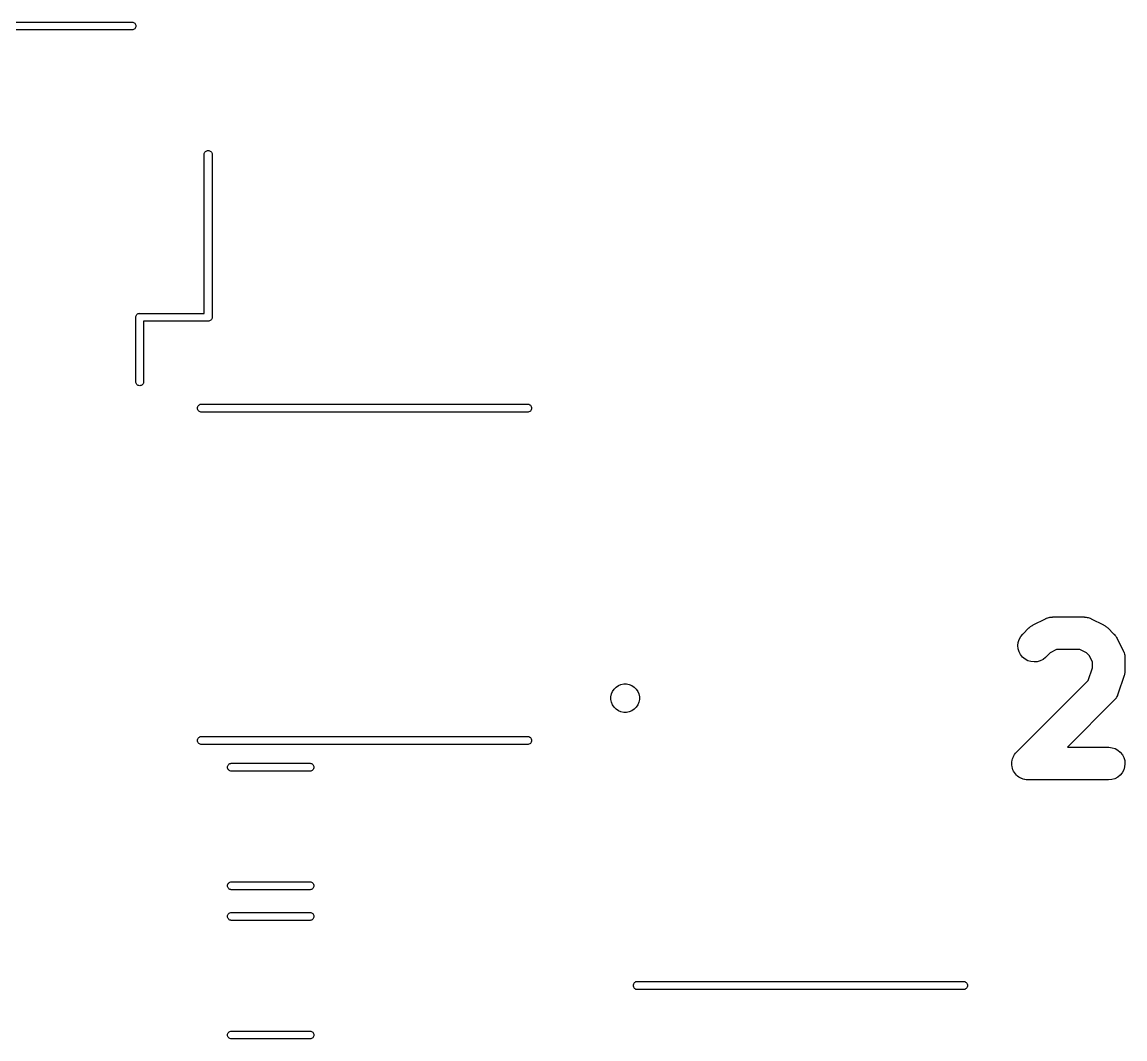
# Model space of a CAD drawing. Extents: x 119.7 to 160.2, y -109.8 to -62.8.
# Drawn here: x 143.24 to 160.17, y -78.38 to -62.77 of the extents above; entities that cross this region are included whole.
import ezdxf

# ---------------------------------------------------------------- set-up
doc = ezdxf.new("R2010")
doc.units = 0
doc.layers.add('BLACK', color=7, linetype='CONTINUOUS')

msp = doc.modelspace()

# ---------------------------------------------------------------- linework, layer by layer
at = {"layer": 'BLACK', "linetype": 'CONTINUOUS'}
for p, q in [((135.047, -62.775), (144.933, -62.775)), ((144.933, -62.775), (144.942, -62.7759)), ((144.942, -62.7759), (144.953, -62.7793)), ((144.953, -62.7793), (144.963, -62.7849)), ((144.963, -62.7849), (144.973, -62.7924)), ((144.973, -62.7924), (144.98, -62.8015)), ((144.933, -62.895), (135.047, -62.895)), ((144.942, -62.8941), (144.933, -62.895)), ((144.953, -62.8907), (144.942, -62.8941)), ((144.963, -62.8851), (144.953, -62.8907)), ((144.973, -62.8776), (144.963, -62.8851)), ((144.98, -62.8685), (144.973, -62.8776)), ((144.98, -62.8015), (144.986, -62.8119)), ((144.986, -62.8581), (144.98, -62.8685)), ((144.986, -62.8119), (144.989, -62.8232)), ((144.989, -62.8468), (144.986, -62.8581)), ((144.989, -62.8232), (144.99, -62.835)), ((144.99, -62.835), (144.989, -62.8468)), ((146.04, -64.8021), (146.041, -64.7932)), ((146.04, -67.245), (146.04, -64.8021)), ((146.041, -64.7932), (146.044, -64.7819)), ((146.044, -64.7819), (146.05, -64.7715)), ((146.05, -64.7715), (146.057, -64.7624)), ((146.057, -64.7624), (146.067, -64.7549)), ((146.067, -64.7549), (146.077, -64.7493)), ((146.077, -64.7493), (146.088, -64.7459)), ((146.088, -64.7459), (146.1, -64.7447)), ((146.1, -64.7447), (146.112, -64.7459)), ((146.112, -64.7459), (146.123, -64.7493)), ((146.123, -64.7493), (146.133, -64.7549)), ((146.133, -64.7549), (146.143, -64.7624)), ((146.143, -64.7624), (146.15, -64.7715)), ((146.15, -64.7715), (146.156, -64.7819)), ((146.156, -64.7819), (146.159, -64.7932)), ((146.159, -64.7932), (146.16, -64.8021)), ((146.16, -64.8021), (146.16, -67.3021)), ((144.99, -67.305), (144.991, -67.2932)), ((144.99, -67.3079), (144.99, -67.305)), ((144.99, -68.2979), (144.99, -67.3079)), ((144.991, -67.2932), (144.994, -67.2819)), ((144.994, -67.2819), (145, -67.2715)), ((145, -67.2715), (145.007, -67.2624)), ((145.007, -67.2624), (145.017, -67.2549)), ((145.017, -67.2549), (145.027, -67.2493)), ((145.027, -67.2493), (145.038, -67.2459)), ((145.038, -67.2459), (145.047, -67.245)), ((145.047, -67.245), (145.05, -67.2447)), ((145.05, -67.2447), (145.053, -67.245)), ((145.053, -67.245), (146.04, -67.245)), ((146.097, -67.365), (145.11, -67.365)), ((145.11, -67.365), (145.11, -68.2979)), ((146.1, -67.3653), (146.097, -67.365)), ((146.112, -67.3641), (146.1, -67.3653)), ((146.123, -67.3607), (146.112, -67.3641)), ((146.133, -67.3551), (146.123, -67.3607)), ((146.143, -67.3476), (146.133, -67.3551)), ((146.15, -67.3385), (146.143, -67.3476)), ((146.156, -67.3281), (146.15, -67.3385)), ((146.159, -67.3168), (146.156, -67.3281)), ((146.16, -67.3079), (146.159, -67.3168)), ((146.16, -67.3021), (146.16, -67.305)), ((146.16, -67.305), (146.16, -67.3079)), ((144.991, -68.3068), (144.99, -68.2979)), ((144.994, -68.3181), (144.991, -68.3068)), ((145, -68.3285), (144.994, -68.3181)), ((145.007, -68.3376), (145, -68.3285)), ((145.017, -68.3451), (145.007, -68.3376)), ((145.027, -68.3507), (145.017, -68.3451)), ((145.038, -68.3541), (145.027, -68.3507)), ((145.05, -68.3553), (145.038, -68.3541)), ((145.062, -68.3541), (145.05, -68.3553)), ((145.073, -68.3507), (145.062, -68.3541)), ((145.083, -68.3451), (145.073, -68.3507)), ((145.093, -68.3376), (145.083, -68.3451)), ((145.1, -68.3285), (145.093, -68.3376)), ((145.106, -68.3181), (145.1, -68.3285)), ((145.109, -68.3068), (145.106, -68.3181)), ((145.11, -68.2979), (145.109, -68.3068)), ((145.936, -68.7), (145.937, -68.6876)), ((145.937, -68.7124), (145.936, -68.7)), ((145.937, -68.6876), (145.941, -68.6756)), ((145.941, -68.7244), (145.937, -68.7124)), ((145.941, -68.6756), (145.947, -68.6646)), ((145.947, -68.7354), (145.941, -68.7244)), ((145.947, -68.6646), (145.955, -68.6549)), ((145.955, -68.6549), (145.965, -68.6469)), ((145.965, -68.6469), (145.976, -68.641)), ((145.976, -68.641), (145.988, -68.6374)), ((145.988, -68.6374), (145.997, -68.6365)), ((145.997, -68.6365), (151.003, -68.6365)), ((151.003, -68.6365), (151.012, -68.6374)), ((151.012, -68.6374), (151.024, -68.641)), ((151.024, -68.641), (151.035, -68.6469)), ((151.035, -68.6469), (151.045, -68.6549)), ((151.045, -68.6549), (151.053, -68.6646)), ((151.053, -68.6646), (151.059, -68.6756)), ((151.059, -68.7244), (151.053, -68.7354)), ((151.059, -68.6756), (151.063, -68.6876)), ((151.063, -68.7124), (151.059, -68.7244)), ((151.063, -68.6876), (151.064, -68.7)), ((151.064, -68.7), (151.063, -68.7124)), ((145.955, -68.7451), (145.947, -68.7354)), ((145.965, -68.7531), (145.955, -68.7451)), ((145.976, -68.7589), (145.965, -68.7531)), ((145.988, -68.7626), (145.976, -68.7589)), ((145.997, -68.7635), (145.988, -68.7626)), ((151.003, -68.7635), (145.997, -68.7635)), ((151.012, -68.7626), (151.003, -68.7635)), ((151.024, -68.7589), (151.012, -68.7626)), ((151.035, -68.7531), (151.024, -68.7589)), ((151.045, -68.7451), (151.035, -68.7531)), ((151.053, -68.7354), (151.045, -68.7451)), ((158.762, -72.0264), (158.952, -71.9312)), ((158.952, -71.9312), (158.956, -71.9296)), ((158.956, -71.9296), (158.963, -71.9271)), ((158.963, -71.9271), (158.969, -71.9236)), ((158.969, -71.9236), (158.985, -71.9187)), ((158.985, -71.9187), (159.001, -71.9128)), ((159.001, -71.9128), (159.009, -71.9116)), ((159.009, -71.9116), (159.016, -71.9095)), ((159.016, -71.9095), (159.033, -71.9079)), ((159.033, -71.9079), (159.05, -71.9052)), ((159.05, -71.9052), (159.057, -71.9055)), ((159.057, -71.9055), (159.064, -71.9048)), ((159.064, -71.9048), (159.54, -71.9048)), ((159.54, -71.9048), (159.544, -71.9048)), ((159.544, -71.9048), (159.551, -71.9056)), ((159.551, -71.9056), (159.559, -71.9054)), ((159.559, -71.9054), (159.575, -71.9083)), ((159.575, -71.9083), (159.592, -71.9102)), ((159.592, -71.9102), (159.599, -71.9124)), ((159.599, -71.9124), (159.607, -71.9137)), ((159.607, -71.9137), (159.623, -71.9198)), ((159.623, -71.9198), (159.639, -71.925)), ((159.639, -71.925), (159.645, -71.9285)), ((159.645, -71.9285), (159.652, -71.9312)), ((159.652, -71.9312), (159.843, -72.0264)), ((158.602, -72.1685), (158.697, -72.0732)), ((158.697, -72.0732), (158.7, -72.0708)), ((158.7, -72.0708), (158.71, -72.062)), ((158.71, -72.062), (158.721, -72.0524)), ((158.721, -72.0524), (158.73, -72.0468)), ((158.73, -72.0468), (158.738, -72.0403)), ((158.738, -72.0403), (158.75, -72.0339)), ((158.75, -72.0339), (158.762, -72.0264)), ((159.843, -72.0264), (159.846, -72.028)), ((159.846, -72.028), (159.858, -72.0356)), ((159.858, -72.0356), (159.87, -72.0423)), ((159.87, -72.0423), (159.878, -72.0489)), ((159.878, -72.0489), (159.887, -72.0545)), ((159.887, -72.0545), (159.897, -72.0643)), ((159.897, -72.0643), (159.908, -72.0732)), ((159.908, -72.0732), (160.003, -72.1685)), ((158.534, -72.2958), (158.548, -72.2492)), ((158.548, -72.2492), (158.571, -72.2062)), ((158.571, -72.2062), (158.602, -72.1685)), ((160.003, -72.1685), (160.005, -72.1709)), ((160.005, -72.1709), (160.014, -72.1819)), ((160.014, -72.1819), (160.024, -72.1921)), ((160.024, -72.1921), (160.029, -72.2009)), ((160.029, -72.2009), (160.036, -72.2091)), ((160.036, -72.2091), (160.042, -72.2215)), ((160.042, -72.2215), (160.05, -72.2334)), ((160.05, -72.2334), (160.145, -72.4239)), ((158.529, -72.3444), (158.534, -72.2958)), ((158.533, -72.3929), (158.529, -72.3444)), ((158.547, -72.4397), (158.533, -72.3929)), ((158.57, -72.4829), (158.547, -72.4397)), ((159.123, -72.4048), (159.022, -72.4555)), ((159.481, -72.4048), (159.123, -72.4048)), ((159.583, -72.4555), (159.481, -72.4048)), ((160.145, -72.4239), (160.147, -72.427)), ((160.147, -72.427), (160.149, -72.434)), ((160.149, -72.434), (160.153, -72.4404)), ((160.153, -72.4404), (160.158, -72.4568)), ((158.601, -72.5208), (158.57, -72.4829)), ((158.638, -72.552), (158.601, -72.5208)), ((158.681, -72.5754), (158.638, -72.552)), ((158.727, -72.59), (158.681, -72.5754)), ((158.776, -72.5952), (158.727, -72.59)), ((158.825, -72.591), (158.776, -72.5952)), ((158.871, -72.5774), (158.825, -72.591)), ((158.915, -72.5549), (158.871, -72.5774)), ((158.953, -72.5245), (158.915, -72.5549)), ((158.955, -72.522), (158.953, -72.5245)), ((159.022, -72.4555), (158.955, -72.522)), ((159.621, -72.4933), (159.583, -72.4555)), ((159.671, -72.5947), (159.621, -72.4933)), ((159.671, -72.6856), (159.671, -72.5947)), ((160.158, -72.4568), (160.163, -72.4728)), ((160.163, -72.4728), (160.165, -72.4801)), ((160.165, -72.4801), (160.167, -72.4872)), ((160.167, -72.4872), (160.168, -72.5042)), ((160.168, -72.5042), (160.171, -72.521)), ((160.171, -72.521), (160.171, -72.5284)), ((160.171, -72.5284), (160.171, -72.5357)), ((160.171, -72.5357), (160.171, -72.7262)), ((159.608, -72.8769), (159.671, -72.6856)), ((160.166, -72.7782), (160.162, -72.7916)), ((160.167, -72.7678), (160.166, -72.7782)), ((160.169, -72.7577), (160.167, -72.7678)), ((160.17, -72.7436), (160.169, -72.7577)), ((160.171, -72.7297), (160.17, -72.7436)), ((160.171, -72.7262), (160.171, -72.7297)), ((152.36, -72.9799), (152.396, -72.956)), ((152.396, -72.956), (152.436, -72.9395)), ((152.436, -72.9395), (152.478, -72.9311)), ((152.478, -72.9311), (152.522, -72.9311)), ((152.522, -72.9311), (152.564, -72.9395)), ((152.564, -72.9395), (152.604, -72.956)), ((152.604, -72.956), (152.64, -72.9799)), ((158.507, -73.978), (159.608, -72.8769)), ((160.159, -72.8052), (160.063, -73.091)), ((160.162, -72.7916), (160.159, -72.8052)), ((152.281, -73.1284), (152.289, -73.0861)), ((152.289, -73.0861), (152.306, -73.0463)), ((152.306, -73.0463), (152.33, -73.0104)), ((152.33, -73.0104), (152.36, -72.9799)), ((152.64, -72.9799), (152.67, -73.0104)), ((152.67, -73.0104), (152.694, -73.0463)), ((152.694, -73.0463), (152.711, -73.0861)), ((152.711, -73.0861), (152.719, -73.1284)), ((160.049, -73.123), (160.042, -73.1385)), ((160.057, -73.108), (160.049, -73.123)), ((160.059, -73.1009), (160.057, -73.108)), ((160.062, -73.0943), (160.059, -73.1009)), ((160.063, -73.091), (160.062, -73.0943)), ((152.281, -73.1716), (152.281, -73.1284)), ((152.289, -73.2139), (152.281, -73.1716)), ((152.306, -73.2537), (152.289, -73.2139)), ((152.33, -73.2896), (152.306, -73.2537)), ((152.36, -73.3201), (152.33, -73.2896)), ((152.67, -73.2896), (152.64, -73.3201)), ((152.694, -73.2537), (152.67, -73.2896)), ((152.711, -73.2139), (152.694, -73.2537)), ((152.719, -73.1716), (152.711, -73.2139)), ((152.719, -73.1284), (152.719, -73.1716)), ((160.003, -73.1887), (159.287, -73.9048)), ((160.008, -73.183), (160.003, -73.1887)), ((160.013, -73.178), (160.008, -73.183)), ((160.023, -73.1642), (160.013, -73.178)), ((160.034, -73.151), (160.023, -73.1642)), ((160.037, -73.1445), (160.034, -73.151)), ((160.042, -73.1385), (160.037, -73.1445)), ((152.396, -73.344), (152.36, -73.3201)), ((152.436, -73.3605), (152.396, -73.344)), ((152.478, -73.3689), (152.436, -73.3605)), ((152.522, -73.3689), (152.478, -73.3689)), ((152.564, -73.3605), (152.522, -73.3689)), ((152.604, -73.344), (152.564, -73.3605)), ((152.64, -73.3201), (152.604, -73.344)), ((145.936, -73.8), (145.937, -73.7876)), ((145.937, -73.8124), (145.936, -73.8)), ((145.937, -73.7876), (145.941, -73.7756)), ((145.941, -73.7756), (145.947, -73.7646)), ((145.947, -73.7646), (145.955, -73.7549)), ((145.955, -73.7549), (145.965, -73.7469)), ((145.965, -73.7469), (145.976, -73.7411)), ((145.976, -73.7411), (145.988, -73.7374)), ((145.988, -73.7374), (145.997, -73.7365)), ((145.997, -73.7365), (151.003, -73.7365)), ((151.003, -73.7365), (151.012, -73.7374)), ((151.012, -73.7374), (151.024, -73.7411)), ((151.024, -73.7411), (151.035, -73.7469)), ((151.035, -73.7469), (151.045, -73.7549)), ((151.045, -73.7549), (151.053, -73.7646)), ((151.053, -73.7646), (151.059, -73.7756)), ((151.059, -73.7756), (151.063, -73.7876)), ((151.063, -73.7876), (151.064, -73.8)), ((151.064, -73.8), (151.063, -73.8124)), ((145.941, -73.8244), (145.937, -73.8124)), ((145.947, -73.8354), (145.941, -73.8244)), ((145.955, -73.8451), (145.947, -73.8354)), ((145.965, -73.8531), (145.955, -73.8451)), ((145.976, -73.8589), (145.965, -73.8531)), ((145.988, -73.8626), (145.976, -73.8589)), ((145.997, -73.8635), (145.988, -73.8626)), ((151.003, -73.8635), (145.997, -73.8635)), ((151.012, -73.8626), (151.003, -73.8635)), ((151.024, -73.8589), (151.012, -73.8626)), ((151.035, -73.8531), (151.024, -73.8589)), ((151.045, -73.8451), (151.035, -73.8531)), ((151.053, -73.8354), (151.045, -73.8451)), ((151.059, -73.8244), (151.053, -73.8354)), ((151.063, -73.8124), (151.059, -73.8244)), ((159.287, -73.9048), (159.921, -73.9048)), ((159.921, -73.9048), (159.925, -73.9048)), ((159.925, -73.9048), (159.973, -73.9102)), ((159.973, -73.9102), (160.02, -73.925)), ((160.02, -73.925), (160.063, -73.9485)), ((160.063, -73.9485), (160.1, -73.9798)), ((158.433, -74.153), (158.436, -74.1293)), ((158.436, -74.1293), (158.438, -74.1053)), ((158.438, -74.1045), (158.446, -74.0816)), ((158.438, -74.1049), (158.438, -74.1045)), ((158.438, -74.1053), (158.438, -74.1049)), ((158.446, -74.0816), (158.453, -74.0587)), ((158.453, -74.0579), (158.464, -74.037)), ((158.453, -74.0583), (158.453, -74.0579)), ((158.453, -74.0587), (158.453, -74.0583)), ((158.464, -74.037), (158.476, -74.0157)), ((158.476, -74.015), (158.491, -73.9966)), ((158.476, -74.0153), (158.476, -74.015)), ((158.476, -74.0157), (158.476, -74.0153)), ((158.491, -73.9966), (158.507, -73.978)), ((160.1, -73.9798), (160.131, -74.0179)), ((160.131, -74.0179), (160.153, -74.0611)), ((160.153, -74.0611), (160.167, -74.1079)), ((160.167, -74.1079), (160.171, -74.1565)), ((146.398, -74.21), (146.399, -74.1982)), ((146.399, -74.2218), (146.398, -74.21)), ((146.399, -74.1982), (146.402, -74.1869)), ((146.402, -74.2331), (146.399, -74.2218)), ((146.402, -74.1869), (146.408, -74.1765)), ((146.408, -74.2435), (146.402, -74.2331)), ((146.408, -74.1765), (146.415, -74.1674)), ((146.415, -74.2526), (146.408, -74.2435)), ((146.415, -74.1674), (146.424, -74.1599)), ((146.424, -74.2601), (146.415, -74.2526)), ((146.424, -74.1599), (146.435, -74.1543)), ((146.435, -74.2657), (146.424, -74.2601)), ((146.435, -74.1543), (146.446, -74.1509)), ((146.446, -74.2691), (146.435, -74.2657)), ((146.446, -74.1509), (146.455, -74.15)), ((146.455, -74.27), (146.446, -74.2691)), ((146.455, -74.15), (147.665, -74.15)), ((147.665, -74.27), (146.455, -74.27)), ((147.665, -74.15), (147.674, -74.1509)), ((147.674, -74.2691), (147.665, -74.27)), ((147.674, -74.1509), (147.685, -74.1543)), ((147.685, -74.2657), (147.674, -74.2691)), ((147.685, -74.1543), (147.696, -74.1599)), ((147.696, -74.2601), (147.685, -74.2657)), ((147.696, -74.1599), (147.705, -74.1674)), ((147.705, -74.2526), (147.696, -74.2601)), ((147.705, -74.1674), (147.712, -74.1765)), ((147.712, -74.2435), (147.705, -74.2526)), ((147.712, -74.1765), (147.718, -74.1869)), ((147.718, -74.2331), (147.712, -74.2435)), ((147.718, -74.1869), (147.721, -74.1982)), ((147.721, -74.2218), (147.718, -74.2331)), ((147.721, -74.1982), (147.722, -74.21)), ((147.722, -74.21), (147.721, -74.2218)), ((158.433, -74.1534), (158.433, -74.153)), ((158.433, -74.1539), (158.433, -74.1534)), ((158.436, -74.1777), (158.433, -74.1539)), ((158.438, -74.2016), (158.436, -74.1777)), ((158.438, -74.202), (158.438, -74.2016)), ((158.438, -74.2025), (158.438, -74.202)), ((158.445, -74.2253), (158.438, -74.2025)), ((158.452, -74.2484), (158.445, -74.2253)), ((158.452, -74.2488), (158.452, -74.2484)), ((158.452, -74.2492), (158.452, -74.2488)), ((158.463, -74.2705), (158.452, -74.2492)), ((158.474, -74.2917), (158.463, -74.2705)), ((158.474, -74.292), (158.474, -74.2917)), ((158.475, -74.2924), (158.474, -74.292)), ((158.49, -74.3111), (158.475, -74.2924)), ((158.505, -74.3297), (158.49, -74.3111)), ((160.129, -74.2946), (160.098, -74.3322)), ((160.152, -74.2516), (160.129, -74.2946)), ((160.166, -74.205), (160.152, -74.2516)), ((160.171, -74.1565), (160.166, -74.205)), ((158.505, -74.33), (158.505, -74.3297)), ((158.505, -74.3303), (158.505, -74.33)), ((158.524, -74.3457), (158.505, -74.3303)), ((158.542, -74.361), (158.524, -74.3457)), ((158.542, -74.3612), (158.542, -74.361)), ((158.543, -74.3615), (158.542, -74.3612)), ((158.564, -74.373), (158.543, -74.3615)), ((158.585, -74.3845), (158.564, -74.373)), ((158.585, -74.3847), (158.585, -74.3845)), ((158.586, -74.3849), (158.585, -74.3847)), ((158.608, -74.392), (158.586, -74.3849)), ((158.631, -74.3993), (158.608, -74.392)), ((158.632, -74.3993), (158.631, -74.3993)), ((158.632, -74.3995), (158.632, -74.3993)), ((158.656, -74.4021), (158.632, -74.3995)), ((158.68, -74.4047), (158.656, -74.4021)), ((158.681, -74.4047), (158.68, -74.4047)), ((158.683, -74.4048), (158.681, -74.4047)), ((158.681, -74.4047), (158.681, -74.4047)), ((158.681, -74.4047), (158.681, -74.4047)), ((159.921, -74.4048), (158.683, -74.4048)), ((159.97, -74.4), (159.921, -74.4048)), ((160.017, -74.3859), (159.97, -74.4)), ((160.06, -74.363), (160.017, -74.3859)), ((160.098, -74.3322), (160.06, -74.363)), ((146.402, -76.0069), (146.408, -75.9965)), ((146.408, -75.9965), (146.415, -75.9874)), ((146.415, -75.9874), (146.424, -75.9799)), ((146.424, -75.9799), (146.435, -75.9743)), ((146.435, -75.9743), (146.446, -75.9709)), ((146.446, -75.9709), (146.455, -75.97)), ((146.455, -75.97), (147.665, -75.97)), ((147.665, -75.97), (147.674, -75.9709)), ((147.674, -75.9709), (147.685, -75.9743)), ((147.685, -75.9743), (147.696, -75.9799)), ((147.696, -75.9799), (147.705, -75.9874)), ((147.705, -75.9874), (147.712, -75.9965)), ((147.712, -75.9965), (147.718, -76.0069)), ((146.398, -76.03), (146.399, -76.0182)), ((146.399, -76.0418), (146.398, -76.03)), ((146.399, -76.0182), (146.402, -76.0069)), ((146.402, -76.0531), (146.399, -76.0418)), ((146.408, -76.0635), (146.402, -76.0531)), ((146.415, -76.0726), (146.408, -76.0635)), ((146.424, -76.0801), (146.415, -76.0726)), ((146.435, -76.0857), (146.424, -76.0801)), ((146.446, -76.0891), (146.435, -76.0857)), ((146.455, -76.09), (146.446, -76.0891)), ((147.665, -76.09), (146.455, -76.09)), ((147.674, -76.0891), (147.665, -76.09)), ((147.685, -76.0857), (147.674, -76.0891)), ((147.696, -76.0801), (147.685, -76.0857)), ((147.705, -76.0726), (147.696, -76.0801)), ((147.712, -76.0635), (147.705, -76.0726)), ((147.718, -76.0531), (147.712, -76.0635)), ((147.718, -76.0069), (147.721, -76.0182)), ((147.721, -76.0418), (147.718, -76.0531)), ((147.721, -76.0182), (147.722, -76.03)), ((147.722, -76.03), (147.721, -76.0418)), ((146.398, -76.5), (146.399, -76.4882)), ((146.399, -76.5118), (146.398, -76.5)), ((146.399, -76.4882), (146.402, -76.4769)), ((146.402, -76.5231), (146.399, -76.5118)), ((146.402, -76.4769), (146.408, -76.4665)), ((146.408, -76.4665), (146.415, -76.4574)), ((146.415, -76.4574), (146.424, -76.4499)), ((146.424, -76.4499), (146.435, -76.4443)), ((146.435, -76.4443), (146.446, -76.4409)), ((146.446, -76.4409), (146.455, -76.44)), ((146.455, -76.44), (147.665, -76.44)), ((147.665, -76.44), (147.674, -76.4409)), ((147.674, -76.4409), (147.685, -76.4443)), ((147.685, -76.4443), (147.696, -76.4499)), ((147.696, -76.4499), (147.705, -76.4574)), ((147.705, -76.4574), (147.712, -76.4665)), ((147.712, -76.4665), (147.718, -76.4769)), ((147.718, -76.4769), (147.721, -76.4882)), ((147.721, -76.5118), (147.718, -76.5231)), ((147.721, -76.4882), (147.722, -76.5)), ((147.722, -76.5), (147.721, -76.5118)), ((146.408, -76.5335), (146.402, -76.5231)), ((146.415, -76.5426), (146.408, -76.5335)), ((146.424, -76.5501), (146.415, -76.5426)), ((146.435, -76.5557), (146.424, -76.5501)), ((146.446, -76.5591), (146.435, -76.5557)), ((146.455, -76.56), (146.446, -76.5591)), ((147.665, -76.56), (146.455, -76.56)), ((147.674, -76.5591), (147.665, -76.56)), ((147.685, -76.5557), (147.674, -76.5591)), ((147.696, -76.5501), (147.685, -76.5557)), ((147.705, -76.5426), (147.696, -76.5501)), ((147.712, -76.5335), (147.705, -76.5426)), ((147.718, -76.5231), (147.712, -76.5335)), ((152.631, -77.5356), (152.637, -77.5246)), ((152.637, -77.5246), (152.645, -77.5149)), ((152.645, -77.5149), (152.655, -77.5069)), ((152.655, -77.5069), (152.666, -77.501)), ((152.666, -77.501), (152.678, -77.4974)), ((152.678, -77.4974), (152.687, -77.4965)), ((152.687, -77.4965), (157.693, -77.4965)), ((157.693, -77.4965), (157.702, -77.4974)), ((157.702, -77.4974), (157.714, -77.501)), ((157.714, -77.501), (157.725, -77.5069)), ((157.725, -77.5069), (157.735, -77.5149)), ((157.735, -77.5149), (157.743, -77.5246)), ((157.743, -77.5246), (157.749, -77.5356)), ((152.626, -77.56), (152.627, -77.5476)), ((152.627, -77.5724), (152.626, -77.56)), ((152.627, -77.5476), (152.631, -77.5356)), ((152.631, -77.5844), (152.627, -77.5724)), ((152.637, -77.5954), (152.631, -77.5844)), ((152.645, -77.6051), (152.637, -77.5954)), ((152.655, -77.6131), (152.645, -77.6051)), ((152.666, -77.6189), (152.655, -77.6131)), ((152.678, -77.6226), (152.666, -77.6189)), ((152.687, -77.6235), (152.678, -77.6226)), ((157.693, -77.6235), (152.687, -77.6235)), ((157.702, -77.6226), (157.693, -77.6235)), ((157.714, -77.6189), (157.702, -77.6226)), ((157.725, -77.6131), (157.714, -77.6189)), ((157.735, -77.6051), (157.725, -77.6131)), ((157.743, -77.5954), (157.735, -77.6051)), ((157.749, -77.5844), (157.743, -77.5954)), ((157.749, -77.5356), (157.753, -77.5476)), ((157.753, -77.5724), (157.749, -77.5844)), ((157.753, -77.5476), (157.754, -77.56)), ((157.754, -77.56), (157.753, -77.5724)), ((146.398, -78.32), (146.399, -78.3082)), ((146.399, -78.3318), (146.398, -78.32)), ((146.399, -78.3082), (146.402, -78.2969)), ((146.402, -78.3431), (146.399, -78.3318)), ((146.402, -78.2969), (146.408, -78.2865)), ((146.408, -78.3535), (146.402, -78.3431)), ((146.408, -78.2865), (146.415, -78.2774)), ((146.415, -78.3626), (146.408, -78.3535)), ((146.415, -78.2774), (146.424, -78.2699)), ((146.424, -78.3701), (146.415, -78.3626)), ((146.424, -78.2699), (146.435, -78.2643)), ((146.435, -78.3757), (146.424, -78.3701)), ((146.435, -78.2643), (146.446, -78.2609)), ((146.446, -78.2609), (146.455, -78.26)), ((146.455, -78.26), (147.665, -78.26)), ((147.665, -78.26), (147.674, -78.2609)), ((147.674, -78.2609), (147.685, -78.2643)), ((147.685, -78.2643), (147.696, -78.2699)), ((147.696, -78.3701), (147.685, -78.3757)), ((147.696, -78.2699), (147.705, -78.2774)), ((147.705, -78.3626), (147.696, -78.3701)), ((147.705, -78.2774), (147.712, -78.2865)), ((147.712, -78.3535), (147.705, -78.3626)), ((147.712, -78.2865), (147.718, -78.2969)), ((147.718, -78.3431), (147.712, -78.3535)), ((147.718, -78.2969), (147.721, -78.3082)), ((147.721, -78.3318), (147.718, -78.3431)), ((147.721, -78.3082), (147.722, -78.32)), ((147.722, -78.32), (147.721, -78.3318)), ((146.446, -78.3791), (146.435, -78.3757)), ((146.455, -78.38), (146.446, -78.3791)), ((147.665, -78.38), (146.455, -78.38)), ((147.674, -78.3791), (147.665, -78.38)), ((147.685, -78.3757), (147.674, -78.3791))]:
    msp.add_line(p, q, dxfattribs=at)

doc.saveas('drawing.dxf')
